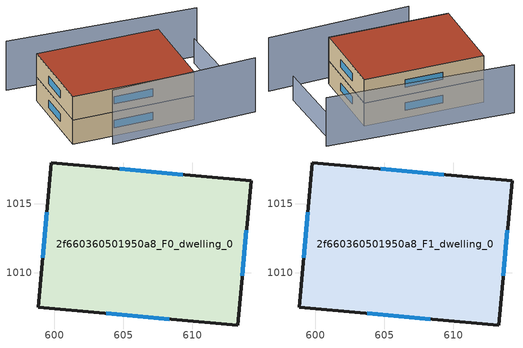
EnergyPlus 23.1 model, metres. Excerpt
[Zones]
2f660360501950a8_F0_dwelling_0
 floor ground (EU_floor_Construction): 614.26,1016.67 613.3,1006.19 598.8,1007.51 599.76,1017.99 z0
 wall outside (EU_wall_Construction): 613.3,1006.19 614.26,1016.67 599.76,1017.99 598.8,1007.51 613.3,1006.19 z0:3
 window (EU_Window_Construction): 613.63,1009.78 613.93,1013.08 / 603.77,1007.06 608.34,1006.64 / 599.43,1014.4 599.13,1011.1 / 609.29,1017.12 604.72,1017.54 z1.03:1.97
2f660360501950a8_F1_dwelling_0
 floor to 2f660360501950a8_F0_dwelling_0 (EU_floor_Construction): 614.25,1016.67 613.3,1006.19 598.8,1007.51 599.76,1017.99 z3
 wall outside (EU_wall_Construction): 613.3,1006.19 614.26,1016.67 599.76,1017.99 598.8,1007.51 613.3,1006.19 z3:6
 window (EU_Window_Construction): 613.63,1009.78 613.93,1013.08 / 603.77,1007.06 608.34,1006.64 / 599.43,1014.4 599.13,1011.1 / 609.29,1017.12 604.72,1017.54 z4.03:4.97
 roof outside (EU_roof_Construction): 613.3,1006.19 614.26,1016.67 599.76,1017.99 598.8,1007.51 z6
shading: 602.73,1005.39 620.04,1004.61 z0:6.9; 618.59,1007.69 619.12,1017.42 z0:3.1; 620.1,1018.66 597.86,1021.65 z0:6.2
[Building]
EU S2 Campaign: North Axis=0; Terrain=City; Solar Distribution=FullExterior
[Site:Location]
Cape.Town.Intl.AP: Latitude=-33.965; Longitude=18.602; Time Zone=2; Elevation=46
[SizingPeriod:WeatherFileDays]
AnnualSizingPeriod: Begin Month=1; Begin Day of Month=1; End Month=12; End Day of Month=31; Day of Week for Start Day=Monday; Use Weather File Daylight Saving Period=No; Use Weather File Rain and Snow Indicators=No
[MATERIAL]
EU_InternalMass_Material: Roughness=MediumRough; Thickness=0.1; Conductivity=1; Density=1800; Specific Heat=900; Thermal Absorptance=0.9; Solar Absorptance=0.7; Visible Absorptance=0.7
[MATERIAL:NOMASS] Roughness=MediumRough; Thermal Absorptance=0.9; Solar Absorptance=0.7; Visible Absorptance=0.7
Name | Thermal Resistance
EU_wall_NoMass | 0.493876
EU_roof_NoMass | 0.449382
EU_floor_NoMass | 1.25
[WINDOWMATERIAL:SIMPLEGLAZINGSYSTEM]
EU_Window_SimpleGlazing: UFactor=4.4; Solar Heat Gain Coefficient=0.85; Visible Transmittance=0.85
[CONSTRUCTION]
EU_wall_Construction: EU_wall_NoMass
EU_roof_Construction: EU_roof_NoMass
EU_floor_Construction: EU_floor_NoMass
EU_Window_Construction: EU_Window_SimpleGlazing
EU_InternalMass_Construction: EU_InternalMass_Material
[ZONE] Type=1; Multiplier=1; Ceiling Height=autocalculate; Volume=459.309; Floor Area=autocalculate; Part of Total Floor Area=Yes
2f660360501950a8_F0_dwelling_0; 2f660360501950a8_F1_dwelling_0
[INTERNALMASS] Construction=EU_InternalMass_Construction; Surface Area=153.103
Name | Zone or ZoneList
2f660360501950a8_F0_dwelling_0_EU_InternalMass | 2f660360501950a8_F0_dwelling_0
2f660360501950a8_F1_dwelling_0_EU_InternalMass | 2f660360501950a8_F1_dwelling_0
[OTHEREQUIPMENT] Fuel Type=Electricity; Design Level Calculation Method=Watts/Area; Power per Zone Floor Area=1; Fraction Latent=0; Fraction Radiant=0; Fraction Lost=0; Carbon Dioxide Generation Rate=0; EndUse Subcategory=EU_Step8_InternalGains
Name | Zone or ZoneList or Space or SpaceList | Schedule
EU_Step8_InternalGain_2f660360501950a8_F0_dwelling_0_f000 | 2f660360501950a8_F0_dwelling_0 | EU_Step8_GainSchedule_2f660360501950a8_F0_dwelling_0_f000
EU_Step8_InternalGain_2f660360501950a8_F1_dwelling_0_f000 | 2f660360501950a8_F1_dwelling_0 | EU_Step8_GainSchedule_2f660360501950a8_F1_dwelling_0_f000
[ZONEVENTILATION:DESIGNFLOWRATE] Schedule=EU_AlwaysOn; Design Flow Rate Calculation Method=AirChanges/Hour; Air Changes per Hour=0.64; Ventilation Type=Natural; Fan Pressure Rise=0; Fan Total Efficiency=1; Constant Term Coefficient=1; Temperature Term Coefficient=0; Velocity Term Coefficient=0; Velocity Squared Term Coefficient=0; Minimum Indoor Temperature=-100; Maximum Indoor Temperature=100; Delta Temperature=-100; Minimum Outdoor Temperature=-100; Maximum Outdoor Temperature=100; Maximum Wind Speed=40
Name | Zone or ZoneList or Space or SpaceList
EU_ConstantAir_2f660360501950a8_F0_dwelling_0 | 2f660360501950a8_F0_dwelling_0
EU_ConstantAir_2f660360501950a8_F1_dwelling_0 | 2f660360501950a8_F1_dwelling_0
[HVACTEMPLATE:THERMOSTAT] Constant Heating Setpoint=20; Constant Cooling Setpoint=50
EU_HeatOnly_2f660360501950a8_F0_dwelling_0; EU_HeatOnly_2f660360501950a8_F1_dwelling_0
[HVACTEMPLATE:ZONE:IDEALLOADSAIRSYSTEM] System Availability Schedule=EU_AlwaysOn; Maximum Heating Supply Air Temperature=50; Minimum Cooling Supply Air Temperature=13; Maximum Heating Supply Air Humidity Ratio=0.0156; Minimum Cooling Supply Air Humidity Ratio=0.0077; Heating Limit=NoLimit; Cooling Limit=NoLimit; Heating Availability Schedule=EU_AlwaysOn; Cooling Availability Schedule=EU_CoolingOff; Dehumidification Control Type=ConstantSensibleHeatRatio; Cooling Sensible Heat Ratio=0.7; Dehumidification Setpoint=60; Humidification Control Type=None; Humidification Setpoint=30; Outdoor Air Method=None; Outdoor Air Flow Rate per Person=0.00944; Outdoor Air Flow Rate per Zone Floor Area=0; Outdoor Air Flow Rate per Zone=0; Demand Controlled Ventilation Type=None; Outdoor Air Economizer Type=NoEconomizer; Heat Recovery Type=None; Sensible Heat Recovery Effectiveness=0.7; Latent Heat Recovery Effectiveness=0.65
Name | Template Thermostat
2f660360501950a8_F0_dwelling_0 | EU_HeatOnly_2f660360501950a8_F0_dwelling_0
2f660360501950a8_F1_dwelling_0 | EU_HeatOnly_2f660360501950a8_F1_dwelling_0
[SIZING:ZONE] Zone Cooling Design Supply Air Temperature Input Method=SupplyAirTemperature; Zone Cooling Design Supply Air Temperature=13; Zone Heating Design Supply Air Temperature Input Method=SupplyAirTemperature; Zone Heating Design Supply Air Temperature=50; Zone Cooling Design Supply Air Humidity Ratio=0.008; Zone Heating Design Supply Air Humidity Ratio=0.008; Cooling Design Air Flow Method=DesignDay; Cooling Design Air Flow Rate=0; Cooling Minimum Air Flow per Zone Floor Area=0.000762; Cooling Minimum Air Flow=0; Cooling Minimum Air Flow Fraction=0.2; Heating Design Air Flow Method=DesignDay; Heating Design Air Flow Rate=0; Heating Maximum Air Flow per Zone Floor Area=0.002032; Heating Maximum Air Flow=0.141576; Heating Maximum Air Flow Fraction=0.3; Account for Dedicated Outdoor Air System=No; Dedicated Outdoor Air System Control Strategy=NeutralSupplyAir; Dedicated Outdoor Air Low Setpoint Temperature for Design=autosize; Dedicated Outdoor Air High Setpoint Temperature for Design=autosize; Zone Load Sizing Method=Sensible Load Only No Latent Load; Zone Latent Cooling Design Supply Air Humidity Ratio Input Method=HumidityRatioDifference; Zone Cooling Design Supply Air Humidity Ratio Difference=0.005; Zone Latent Heating Design Supply Air Humidity Ratio Input Method=HumidityRatioDifference; Zone Humidification Design Supply Air Humidity Ratio Difference=0.005
2f660360501950a8_F0_dwelling_0; 2f660360501950a8_F1_dwelling_0
[SCHEDULE:CONSTANT]
Name | Hourly Value
EU_AlwaysOn | 1
EU_CoolingOff | 0
[SCHEDULE:FILE] Column Number=1; Rows to Skip at Top=0; Number of Hours of Data=8760; Column Separator=Comma; Interpolate to Timestep=No; Minutes per Item=60; Adjust Schedule for Daylight Savings=Yes
Name | File
EU_Step8_GainSchedule_2f660360501950a8_F0_dwelling_0_f000 | ../../schedules/2f660360501950a8/2f660360501950a8_F0_dwelling_0_f000_gain.csv
EU_Step8_GainSchedule_2f660360501950a8_F1_dwelling_0_f000 | ../../schedules/2f660360501950a8/2f660360501950a8_F1_dwelling_0_f000_gain.csv
